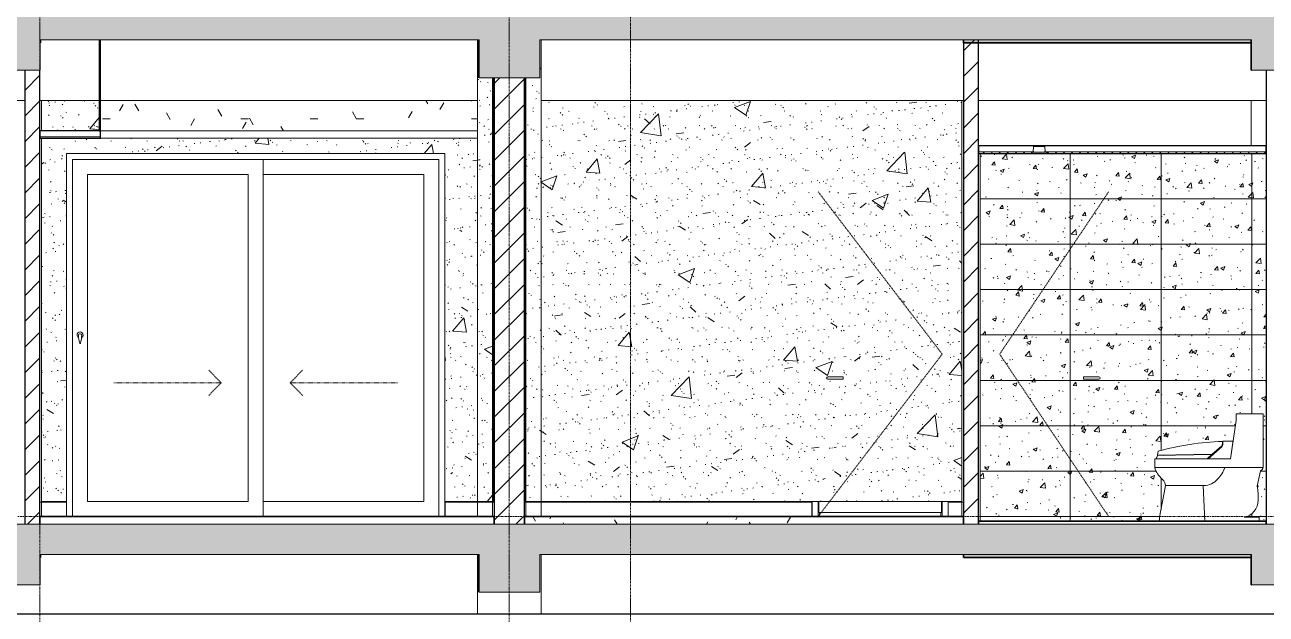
# Model space of a CAD drawing. Header units: millimetres. Extents: x -92143 to -2058, y -8802 to 35300.
# Drawn here: x -48537 to -40337, y 1555 to 5450 of the extents above; entities that cross this region are included whole.
import ezdxf

# ---------------------------------------------------------------- set-up
doc = ezdxf.new("R2010")
doc.units = ezdxf.units.MM
for name, pattern in [('Centre', [31.75, 6.35, -4.7625, 15.875, -4.7625]), ('Dash', [6.35, 3.175, -3.175]), ('Grid Line', [22.225, 12.7, -3.175, 3.175, -3.175])]:
    doc.linetypes.add(name, pattern=pattern)
for name, color, linetype, lineweight in [('0-1', 7, 'Continuous', 5), ('A-CLNG', 13, 'Continuous', 9), ('A-CLNG-1', 250, 'Continuous', 25), ('A-CLNG-2', 7, 'Continuous', 9), ('A-CLNG-3', 13, 'Continuous', 25), ('A-CLNG-PATT-1', 9, 'Continuous', 9), ('A-CLNG-PATT-3', 254, 'Continuous', 18), ('A-DETL-GENF-1', 7, 'Continuous', 9), ('A-DETL-GENF-HDLN-1', 7, 'Dash', 9), ('A-DETL-THIN', 151, 'Continuous', 9), ('A-DOOR', 31, 'Continuous', 9), ('A-DOOR-1', 7, 'Continuous', 9), ('A-DOOR-FRAM', 31, 'Continuous', 9), ('A-DOOR-GLAZ', 31, 'Continuous', 9), ('A-DOOR-HDLN', 31, 'Dash', 18), ('A-FLOR-1', 10, 'Continuous', 35), ('A-FLOR-HRAL', 11, 'Continuous', 9), ('A-FLOR-HRAL-1', 253, 'Continuous', 18), ('A-FLOR-HRAL-2', 9, 'Continuous', 9), ('A-FLOR-LEVL-2', 51, 'Centre', 9), ('A-FLOR-PATT-1', 7, 'Continuous', 9), ('A-FLOR-PATT-2', 67, 'Continuous', 9), ('A-WALL', 113, 'Continuous', 9), ('A-WALL-1', 7, 'Continuous', 9), ('A-WALL-2', 250, 'Continuous', 25), ('A-WALL-3', 113, 'Continuous', 25), ('A-WALL-PATT-1', 7, 'Continuous', 9), ('A-WALL-PATT-2', 9, 'Continuous', 9), ('A-WALL-PATT-4', 111, 'Continuous', 9), ('E-LITE-EQPM', 33, 'Continuous', 9), ('E-LITE-EQPM-1', 7, 'Continuous', 9), ('I-WALL-1', 250, 'Continuous', 25), ('I-WALL-2', 7, 'Continuous', 9), ('P-SANR-FIXT', 6, 'Continuous', 9), ('P-SANR-FIXT-1', 7, 'Continuous', 9), ('S-BEAM-1', 12, 'Continuous', 5), ('S-BEAM-2', 7, 'Continuous', 9), ('S-BEAM-3', 10, 'Continuous', 35), ('S-COLS-1', 7, 'Continuous', 9), ('S-GRID-1', 1, 'Grid Line', 9)]:
    doc.layers.add(name, color=color, linetype=linetype, lineweight=lineweight)
pattern_1 = [(45, (-51987.05, 14125), (-84.8528, 84.8528), [])]
pattern_2 = [(50, (-51987.05, 14125), (1093.104, -95.634), [114.3, -1257.3]), (355, (-51987, 14125), (-211.46, 1146.34), [91.44, -1005.84]), (100.451, (-51896, 14117), (881.656, 1050.7), [97.14, -1068.54]), (46.184, (-51987, 14429.8), (1626.47, -252.26), [171.45, -1885.95]), (96.636, (-51851.5, 14408.8), (1424.42, 1484.57), [145.71, -1602.81]), (351.184, (-51987, 14429.8), (1424.43, 1484.55), [137.16, -1508.76]), (21, (-51834.65, 14353.6), (909.686, -613.59), [114.3, -1257.3]), (326, (-51834.7, 14353.6), (370.81, 1105.13), [91.44, -1005.84]), (71.451, (-51758.8, 14302.5), (1280.5, 491.53), [97.14, -1068.54]), (37.5, (-51987.05, 14125), (18.531, 507.33), [50.292, -943.356, 50.292, -970.788, -1009.65]), (37.5, (-51987.05, 14125), (18.531, 507.33), [-2014.73, 50.29, -959.36]), (7.5, (-51987.05, 14125), (400.918, 601.084), [50.292, -531.876, 50.292, -920.496, -384.81]), (7.5, (-51987.05, 14125), (400.918, 601.084), [-1552.956, 50.29, -334.52]), (327.5, (-52326.9, 14125), (813.545, -34.374), [50.292, -330.708, 50.292, -1138.428, -1577.34]), (327.5, (-52326.9, 14125), (813.545, -34.374), [-1569.72, 50.29, -1527.05]), (317.5, (-52479.3, 14125), (888.775, 152.56), [50.292, -445.008, 50.292, -739.14, -1120.14]), (317.5, (-52479.3, 14125), (888.775, 152.56), [-1284.73, 50.29, -1069.85])]
pattern_3 = [(37.5, (-51987.05, 14125), (-4.7995, 146.8239), [5.029, -110.795, 5.029, -124.511, -123.825]), (37.5, (-51987.05, 14125), (-4.7995, 146.8239), [-245.364, 5.029, -118.796]), (7.5, (-51987.05, 14125), (134.8574, 215.0472), [5.029, -57.455, 5.029, -99.365, -40.005]), (7.5, (-51987.05, 14125), (134.8574, 215.0472), [-166.878, 5.029, -34.976]), (327.5, (-52080.78, 14125), (237.2978, 0.4316), [5.029, -33.071, 5.029, -132.131, -179.07]), (327.5, (-52080.78, 14125), (237.2978, 0.4316), [-175.26, 5.029, -174.041]), (317.5, (-52080.78, 14125), (229.067, 66.8792), [5.029, -14.021, 5.029, -84.887, -102.87]), (317.5, (-52080.78, 14125), (229.067, 66.8792), [-108.966, 5.029, -97.841])]
pattern_4 = [(45, (-51987.05, 14125), (-79.5495, 79.5495), [])]
pattern_5 = [(0, (-51987.05, 14125), (609.6, 152.4), [50.292, -406.908, 50.292, -406.908, -2438.4]), (0, (-51987.05, 14125), (609.6, 152.4), [-914.4, 50.292, -864.108, 50.292, -406.908, -1066.8]), (0, (-51987.05, 14125), (609.6, 152.4), [-2286, 50.292, -254.508, 50.292, -711.708]), (120, (-51758.45, 14201.2), (-436.7823, 451.7291), [50.292, -406.908, 50.292, -2845.308]), (120, (-51758.45, 14201.2), (-436.7823, 451.7291), [-507.492, -406.908, 50.292, -864.108, -1524]), (120, (-51758.45, 14201.2), (-436.7823, 451.7291), [-1828.8, 50.292, -406.908, 50.292, -1016.508]), (120, (-51758.45, 14201.2), (-436.7823, 451.7291), [-2336.292, -254.508, 50.292, -711.708]), (240, (-51682.25, 14506), (-172.8177, -604.1291), [50.292, -406.908, 50.292, -406.908, -2438.4]), (240, (-51682.25, 14506), (-172.8177, -604.1291), [-914.4, 50.292, -864.108, 50.292, -406.908, -1066.8]), (240, (-51682.25, 14506), (-172.8177, -604.1291), [-2286, 50.292, -254.508, 50.292, -711.708])]

# ---------------------------------------------------------------- blocks, each defined once
blk = doc.blocks.new('NCV_TKTC_KET CAU_rvt-1-TKCS_MẶT CẮT E')
at = {"layer": 'A-FLOR-PATT-1'}
h = blk.add_hatch(color=256, dxfattribs=at)
h.paths.add_polyline_path([(-49461.4, 5330), (-48635.6, 5330), (-48635.6, 5350), (-50536.9, 5350), (-50536.9, 5330), (-50078, 5330)])
h.paths.add_polyline_path([(-20336.9, 5330), (-20336.9, 5350), (-22235.3, 5350), (-22235.3, 5330), (-20484.2, 5330)])
h.paths.add_polyline_path([(-73236.9, 5330), (-73236.9, 5350), (-75336.9, 5350), (-75336.9, 5330), (-73506.3, 5330)])
h.paths.add_polyline_path([(-66936.9, 5330), (-65032.3, 5330), (-65032.3, 5350), (-66936.9, 5350)])
h.paths.add_polyline_path([(-48433.3, 5330), (-48433.3, 5350), (-48435.6, 5350), (-48435.6, 5330)])
h.paths.add_polyline_path([(-22435.3, 5330), (-22435.3, 5350), (-22438.4, 5350), (-22438.4, 5330)])
h.paths.add_polyline_path([(-28536.9, 5330), (-28536.9, 5350), (-30435.3, 5350), (-30435.3, 5330), (-29115.7, 5330)])
h.paths.add_polyline_path([(-42336.9, 5330), (-40434.4, 5330), (-40434.4, 5350), (-42336.9, 5350)])
h.paths.add_polyline_path([(-58736.9, 5330), (-56833.3, 5330), (-56833.3, 5350), (-58736.9, 5350)])
h.paths.add_polyline_path([(-30638.4, 5330), (-30635.3, 5330), (-30635.3, 5350), (-30638.4, 5350)])
h = blk.add_hatch(color=256, dxfattribs=at)
h.paths.add_polyline_path([(-48435.6, 1930), (-48433.3, 1930), (-48433.3, 1950), (-48435.6, 1950)])
h.paths.add_polyline_path([(-75336.9, 1930), (-73236.9, 1930), (-73236.9, 1950), (-75336.9, 1950)])
h.paths.add_polyline_path([(-20336.9, 1930), (-20336.9, 1950), (-22235.3, 1950), (-22235.3, 1930), (-20484.2, 1930)])
h.paths.add_polyline_path([(-48635.6, 1930), (-48635.6, 1950), (-50536.9, 1950), (-50536.9, 1930), (-48844.9, 1930)])
h.paths.add_polyline_path([(-22438.4, 1930), (-22435.3, 1930.3), (-22435.3, 1950), (-22438.4, 1949.9), (-22438.4, 1941.8)])
h.paths.add_polyline_path([(-66936.9, 1930), (-65032.3, 1930), (-65032.3, 1950), (-66936.9, 1950)])
h.paths.add_polyline_path([(-28536.9, 1930), (-28536.9, 1950), (-30435.3, 1950), (-30435.3, 1930), (-29115.7, 1930)])
h.paths.add_polyline_path([(-30635.3, 1930), (-30635.3, 1950), (-30638.4, 1950), (-30638.4, 1930)])
h.paths.add_polyline_path([(-42336.9, 1930), (-40434.4, 1930), (-40434.4, 1950), (-42336.9, 1950)])
h.paths.add_polyline_path([(-58736.9, 1930), (-56833.3, 1930), (-56833.3, 1950), (-58736.9, 1950)])
at = {"layer": 'S-BEAM-1'}
for points in [[(-40434.4, 5150), (-40434.4, 5350), (-40436.9, 5350), (-40436.9, 5150)], [(-40436.9, 1750), (-40434.4, 1750), (-40434.4, 1950), (-40436.9, 1949.8), (-40436.9, 1937.3)], [(-45536.9, 1700), (-45535.3, 1700), (-45536.9, 1716.5)]]:
    blk.add_hatch(color=256, dxfattribs=at).paths.add_polyline_path(points)
at = {"layer": 'A-FLOR-1'}
for p, q in [((-48433.3, 5330), (-48433.3, 5350)), ((-42336.9, 5350), (-42336.9, 5330)), ((-48435.6, 5330), (-48433.3, 5330)), ((-42336.9, 5330), (-40434.4, 5330)), ((-48435.6, 1930), (-48433.3, 1930)), ((-48433.3, 1930), (-48433.3, 1950)), ((-42336.9, 1950), (-42336.9, 1930)), ((-42336.9, 1930), (-40434.4, 1930))]:
    blk.add_line(p, q, dxfattribs=at)
at = {"layer": 'S-BEAM-2'}
for p, q in [((-48536.9, 4950), (-50436.9, 4950)), ((-48046.9, 4950), (-48436.9, 4950)), ((-45546.9, 4950), (-48036.9, 4950)), ((-43536.9, 4950), (-45126.9, 4950)), ((-42336.9, 4950), (-43536.9, 4950)), ((-40336.9, 4950), (-42236.9, 4950))]:
    blk.add_line(p, q, dxfattribs=at)
at = {"layer": 'S-BEAM-3'}
for p, q in [((-45536.9, 5350), (-45536.9, 5100)), ((-40436.9, 5350), (-40436.9, 5150)), ((-40436.9, 5150), (-40434.4, 5150)), ((-45536.9, 1950), (-45536.9, 1700)), ((-40436.9, 1950), (-40436.9, 1750)), ((-40436.9, 1750), (-40434.4, 1750))]:
    blk.add_line(p, q, dxfattribs=at)
at = {"layer": 'S-COLS-1'}
for p, q in [((-45536.9, 2295), (-45536.9, 2300)), ((-45136.9, 2295), (-45136.9, 2300))]:
    blk.add_line(p, q, dxfattribs=at)
blk = doc.blocks.new('DOOR_CW_01 CANH MO-PANEL KINH - DIW_01-900x2200-CỬA GỖ VÂN LAMINATE-V7-TKCS_MẶT CẮT E')
at = {"layer": 'A-DETL-GENF-HDLN-1'}
for p, q in [((-42476.9, 3273.5), (-43296.9, 4347)), ((-43296.9, 2200), (-42476.9, 3273.5))]:
    blk.add_line(p, q, dxfattribs=at)
at = {"layer": 'A-DOOR-1'}
for p, q in [((-43156.9, 3124.5), (-43231.9, 3124.5)), ((-43156.9, 3124.5), (-43131.1, 3124.5)), ((-43131.1, 3124.5), (-43131.1, 3107.5)), ((-43156.9, 3107.5), (-43231.9, 3107.5)), ((-43131.1, 3107.5), (-43156.9, 3107.5)), ((-43336.9, 2200), (-43336.9, 2300)), ((-43296.9, 2300), (-43296.9, 2200)), ((-43291.9, 2300), (-43291.9, 2226)), ((-42481.9, 2226), (-42481.9, 2300)), ((-42476.9, 2200), (-42476.9, 2300)), ((-42436.9, 2300), (-42436.9, 2295)), ((-43291.9, 2226), (-42481.9, 2226)), ((-43286.9, 2226), (-43286.9, 2200)), ((-42486.9, 2226), (-42486.9, 2200))]:
    blk.add_line(p, q, dxfattribs=at)
for start, end in [(90, 180), (180, 270)]:
    blk.add_arc((-43231.9, 3116), 8.5, start, end, dxfattribs=at)
blk = doc.blocks.new('DOOR_CW_01 CANH MO-PANEL KINH - DIG_02-800x2200-CỬA NHÔM KÍNH-V8-TKCS_MẶT CẮT E')
at = {"layer": 'A-DETL-GENF-HDLN-1'}
for p, q in [((-42097.3, 3273.5), (-41377.3, 4347)), ((-41377.3, 2200), (-42097.3, 3273.5))]:
    blk.add_line(p, q, dxfattribs=at)
at = {"layer": 'A-DOOR-1'}
for p, q in [((-41543.2, 3124.5), (-41517.3, 3124.5)), ((-41543.2, 3107.5), (-41543.2, 3124.5)), ((-41442.3, 3124.5), (-41517.3, 3124.5)), ((-41517.3, 3107.5), (-41543.2, 3107.5)), ((-41442.3, 3107.5), (-41517.3, 3107.5))]:
    blk.add_line(p, q, dxfattribs=at)
for start, end in [(0, 90), (270, 360)]:
    blk.add_arc((-41442.3, 3116), 8.5, start, end, dxfattribs=at)
blk = doc.blocks.new('TOILET - TOILET-V6-TKCS_MẶT CẮT E')
at = {"layer": 'P-SANR-FIXT-1'}
for p, q in [((-48735.6, 2878.8), (-48735.6, 2836.1)), ((-48556.6, 2878.8), (-48735.6, 2878.8)), ((-48556.6, 2524.5), (-48556.6, 2878.8)), ((-48735.6, 2836.1), (-48772.1, 2582.7)), ((-49251, 2631.3), (-49254.7, 2605.3)), ((-48830.9, 2662.1), (-48920.2, 2582.7)), ((-48892.8, 2611.6), (-48829.5, 2667.8)), ((-48825.8, 2680.7), (-48825.8, 2697.1)), ((-48762.2, 2699.4), (-48823, 2697.8)), ((-48772.1, 2582.7), (-48756.8, 2688.9)), ((-48756.8, 2688.9), (-48760.2, 2698.1)), ((-48772.1, 2582.7), (-49273.5, 2582.7)), ((-49273.5, 2582.7), (-49273.5, 2524.5)), ((-49260.4, 2590.7), (-49260.4, 2582.7)), ((-49260.4, 2582.7), (-48926.9, 2582.7)), ((-49254.7, 2605.3), (-48892.8, 2611.6)), ((-48894.8, 2610), (-49253.9, 2603.7)), ((-48926.9, 2582.7), (-48894.8, 2610)), ((-48920.2, 2582.7), (-48772.1, 2582.7)), ((-49273.5, 2524.5), (-48556.6, 2524.5)), ((-48596, 2400.8), (-48574.2, 2503.3)), ((-48559.8, 2524.5), (-48556.6, 2524.5)), ((-49204, 2391.5), (-49240.6, 2195.4)), ((-48948.9, 2404.9), (-49202.5, 2404.9)), ((-48941.8, 2170), (-48954.1, 2404.9)), ((-49240.6, 2195.4), (-49240.6, 2170)), ((-48582.9, 2195.4), (-48682.9, 2195.4)), ((-48582.9, 2170), (-48582.9, 2195.4))]:
    blk.add_line(p, q, dxfattribs=at)
for centre, radius, start, end in [((-48763.6, 889.5), 1808.7, 91.96954, 105.63378), ((-48847.1, 2679.8), 24, 312.65493, 353.34507), ((-48850.1, 2680.7), 24.3, 328, 0), ((-50067.9, 2708.4), 1244.9, 358.55642, 359.51417), ((-48762.2, 2697.2), 2.2, 24.51614, 91.48386), ((-49228.4, 2583), 32.8, 140.92973, 166.55141), ((-49128.9, 2564.8), 150, 195.58387, 230.94135), ((-49003.8, 2594.4), 206.2, 314.86385, 340.16833), ((-48578.4, 2521.7), 18.9, 283, 8.44138), ((-49259.2, 2404.2), 56.7, 347.05865, 50.94135), ((-48948.9, 2521.3), 116.3, 270, 321.12142), ((-49152.3, 2314.2), 563, 359.42772, 8.84035), ((-48706, 2309.8), 116.7, 281.43342, 359.42772)]:
    blk.add_arc(centre, radius, start, end, dxfattribs=at)
blk = doc.blocks.new('LIC_10-ĐÈN LED DOWNLIGHT ÂM TRẦN_ P_6W_ ÁNH SÁNG 4000K - LIC_10-ĐÈN LED DOWNLIGHT ÂM TRẦN_ P_6W_ ÁNH SÁNG 4000K-V2-TKCS_MẶT CẮT E')
at = {"layer": 'E-LITE-EQPM-1'}
for p, q in [((-41874.5, 8045), (-41877, 8009)), ((-41804.5, 8045), (-41869.4, 8045)), ((-41796.9, 8009), (-41799.4, 8045)), ((-41896.9, 8000), (-41896.9, 7998)), ((-41896.9, 7998), (-41891, 7998)), ((-41776.9, 7998), (-41896.9, 7998)), ((-41895.8, 8000), (-41893.4, 8000)), ((-41893.3, 8000), (-41876.1, 8000)), ((-41782.9, 8000), (-41891, 8000)), ((-41887.9, 8009), (-41887.9, 8000)), ((-41885.5, 8000), (-41882.1, 8000)), ((-41791, 8009), (-41882.9, 8009)), ((-41882, 8002), (-41882, 8000)), ((-41881.1, 8000), (-41878.6, 8000)), ((-41873.6, 8000), (-41800.3, 8000)), ((-41860.6, 8000), (-41853.3, 8000)), ((-41820.5, 8000), (-41813.3, 8000)), ((-41797.7, 8000), (-41780.6, 8000)), ((-41795.3, 8000), (-41792.7, 8000)), ((-41791.9, 8000), (-41791.9, 8002)), ((-41791.8, 8000), (-41788.4, 8000)), ((-41785.9, 8000), (-41785.9, 8009)), ((-41782.9, 7998), (-41776.9, 7998)), ((-41780.5, 8000), (-41778.1, 8000)), ((-41776.9, 7998), (-41776.9, 8000))]:
    blk.add_line(p, q, dxfattribs=at)
blk = doc.blocks.new('Railing - Railing-973535-TKCS_MẶT CẮT E')
at = {"layer": 'A-FLOR-HRAL-1'}
for p, q in [((-45436.9, 2295), (-45446.9, 2295)), ((-45446.9, 2295), (-45446.9, 2200)), ((-45436.9, 2200), (-45436.9, 2295)), ((-45446.9, 2200), (-45436.9, 2200))]:
    blk.add_line(p, q, dxfattribs=at)
at = {"layer": 'A-FLOR-HRAL-2'}
for p, q in [((-45760.3, 2200), (-45760.3, 2295)), ((-45760.3, 2295), (-45546.9, 2295)), ((-45546.9, 2200), (-45546.9, 2295)), ((-45546.9, 2295), (-45446.9, 2295))]:
    blk.add_line(p, q, dxfattribs=at)
blk = doc.blocks.new('Railing - Railing-962879-TKCS_MẶT CẮT E')
at = {"layer": 'A-FLOR-HRAL-2'}
for p, q in [((-48436.9, 2295), (-48426.9, 2295)), ((-48426.9, 2200), (-48426.9, 2295)), ((-48426.9, 2295), (-48262.4, 2295)), ((-48262.4, 2295), (-48262.4, 2200))]:
    blk.add_line(p, q, dxfattribs=at)
blk = doc.blocks.new('CL_01-VÁCH DỰNG THẠCH CAO CĂN HỘ LOẠI 1-5D6 - CL_01-VÁCH DỰNG THẠCH CAO CĂN HỘ LOẠI 1A-5-954134-TKCS_MẶT CẮT E')
at = {"layer": 'A-CLNG-PATT-3'}
h = blk.add_hatch(dxfattribs=at)
h.set_pattern_fill('FP_2', color=256, style=0, pattern_type=2)
h.set_pattern_definition(pattern_5)
h.paths.add_polyline_path([(-47611.8, 4750), (-45546.9, 4750), (-45546.9, 4950), (-48036.9, 4950), (-48036.9, 4750)])
at = {"layer": 'A-CLNG-1'}
for p, q in [((-48046.9, 5350), (-48046.9, 4750)), ((-48036.9, 4750), (-48036.9, 5350)), ((-48046.9, 4750), (-48036.9, 4750))]:
    blk.add_line(p, q, dxfattribs=at)
blk = doc.blocks.new('Railing - Railing-986142-TKCS_MẶT CẮT E')
at = {"layer": 'A-FLOR-HRAL-1'}
for p, q in [((-42336.9, 2295), (-42346.9, 2295)), ((-42346.9, 2295), (-42346.9, 2200)), ((-42336.9, 2200), (-42336.9, 2295)), ((-42346.9, 2200), (-42336.9, 2200))]:
    blk.add_line(p, q, dxfattribs=at)
at = {"layer": 'A-FLOR-HRAL-2'}
for p, q in [((-42437.4, 2200), (-42437.4, 2295)), ((-42437.4, 2295), (-42346.9, 2295))]:
    blk.add_line(p, q, dxfattribs=at)
blk = doc.blocks.new('Railing - Railing-986147-TKCS_MẶT CẮT E')
at = {"layer": 'A-FLOR-HRAL-1'}
for p, q in [((-45226.9, 2295), (-45236.9, 2295)), ((-45236.9, 2295), (-45236.9, 2200)), ((-45226.9, 2200), (-45226.9, 2295)), ((-45236.9, 2200), (-45226.9, 2200))]:
    blk.add_line(p, q, dxfattribs=at)
at = {"layer": 'A-FLOR-HRAL-2'}
for p, q in [((-45226.9, 2295), (-45126.9, 2295)), ((-45126.9, 2200), (-45126.9, 2295)), ((-45126.9, 2295), (-43337.4, 2295)), ((-43337.4, 2295), (-43337.4, 2200))]:
    blk.add_line(p, q, dxfattribs=at)
blk = doc.blocks.new('NCV_TKTC_TANG 1_rvt-1-TKCS_MẶT CẮT E')
at = {"layer": 'A-CLNG-PATT-1'}
h = blk.add_hatch(dxfattribs=at)
h.set_pattern_fill('FP_4', color=256, style=0, pattern_type=2)
h.set_pattern_definition([(45, (-51987.05, 14125), (-53.033, 53.033), []), (135, (-51987.05, 14125), (-53.033, -53.033), [])])
h.paths.add_polyline_path([(-41446.5, 4600), (-40336.9, 4600), (-40336.9, 4610), (-41790.5, 4609), (-41790.5, 4600), (-41754.7, 4600)])
h.paths.add_polyline_path([(-42063, 4600), (-41883.4, 4600), (-41882.9, 4609), (-42236.9, 4610), (-42236.9, 4600)])
at = {"layer": 'A-FLOR-PATT-2'}
h = blk.add_hatch(dxfattribs=at)
h.set_pattern_fill('FP_2', color=256, style=0, pattern_type=2)
h.set_pattern_definition(pattern_5)
h.paths.add_polyline_path([(-42371.3, 2150), (-42336.9, 2150), (-42336.9, 2200), (-45236.9, 2200), (-45236.9, 2150), (-42679.5, 2150)])
at = {"layer": 'A-WALL-PATT-1'}
h = blk.add_hatch(dxfattribs=at)
h.set_pattern_fill('FP_5', color=256, style=0, pattern_type=2)
h.set_pattern_definition(pattern_4)
h.paths.add_polyline_path([(-45436.9, 2300), (-45436.9, 5100), (-45446.9, 5100), (-45446.9, 2300)])
h = blk.add_hatch(dxfattribs=at)
h.set_pattern_fill('FP_5', color=256, style=0, pattern_type=2)
h.set_pattern_definition(pattern_4)
h.paths.add_polyline_path([(-45226.9, 2300), (-45226.9, 5100), (-45236.9, 5100), (-45236.9, 2300)])
at = {"layer": 'A-WALL-PATT-2'}
h = blk.add_hatch(dxfattribs=at)
h.set_pattern_fill('FP_7', color=256, style=0, pattern_type=2)
h.set_pattern_definition(pattern_2)
h.paths.add_polyline_path([(-45546.9, 2300), (-45536.9, 2300), (-45536.9, 5350), (-45546.9, 5350), (-45546.9, 2325.3)])
h = blk.add_hatch(dxfattribs=at)
h.set_pattern_fill('FP_6', color=256, style=0, pattern_type=2)
h.set_pattern_definition(pattern_3)
h.paths.add_polyline_path([(-45546.9, 2300), (-45536.9, 2300), (-45536.9, 5350), (-45546.9, 5350), (-45546.9, 2325.3)])
h = blk.add_hatch(dxfattribs=at)
h.set_pattern_fill('FP_7', color=256, style=0, pattern_type=2)
h.set_pattern_definition(pattern_2)
h.paths.add_polyline_path([(-45126.9, 2300), (-45126.9, 5350), (-45134.4, 5350), (-45134.4, 5100), (-45226.9, 5100), (-45226.9, 2300), (-45145.7, 2300)])
h = blk.add_hatch(dxfattribs=at)
h.set_pattern_fill('FP_6', color=256, style=0, pattern_type=2)
h.set_pattern_definition(pattern_3)
h.paths.add_polyline_path([(-45126.9, 2300), (-45126.9, 5350), (-45134.4, 5350), (-45134.4, 5100), (-45226.9, 5100), (-45226.9, 2300), (-45145.7, 2300)])
h = blk.add_hatch(dxfattribs=at)
h.set_pattern_fill('FP_1', color=256, style=0, pattern_type=2)
h.set_pattern_definition(pattern_1)
h.paths.add_polyline_path([(-42336.9, 2150), (-42236.9, 2150), (-42236.9, 5350), (-42336.9, 5350), (-42336.9, 2325.3)])
h = blk.add_hatch(dxfattribs=at)
h.set_pattern_fill('FP_1', color=256, style=0, pattern_type=2)
h.set_pattern_definition(pattern_1)
h.paths.add_polyline_path([(-48436.9, 2150), (-48436.9, 5150), (-48536.9, 5150), (-48536.6, 2150)])
h = blk.add_hatch(dxfattribs=at)
h.set_pattern_fill('FP_7', color=256, style=0, pattern_type=2)
h.set_pattern_definition(pattern_2)
h.paths.add_polyline_path([(-45454, 2300), (-45446.9, 2300), (-45446.9, 5100), (-45536.9, 5099), (-45536.9, 2300)])
h = blk.add_hatch(dxfattribs=at)
h.set_pattern_fill('FP_6', color=256, style=0, pattern_type=2)
h.set_pattern_definition(pattern_3)
h.paths.add_polyline_path([(-45454, 2300), (-45446.9, 2300), (-45446.9, 5100), (-45536.9, 5099), (-45536.9, 2300)])
h = blk.add_hatch(dxfattribs=at)
h.set_pattern_fill('FP_7', color=256, style=0, pattern_type=2)
h.set_pattern_definition(pattern_2)
h.paths.add_polyline_path([(-45762.2, 2300), (-45546.9, 2300), (-45546.9, 4700), (-48426.9, 4700), (-48426.9, 2300), (-48262.4, 2300), (-48262.4, 4600), (-45762.4, 4600), (-45762.4, 2300)])
h.paths.add_polyline_path([(-48426.9, 4750), (-48046.9, 4750), (-48046.9, 4950), (-48426.9, 4950), (-48426.9, 4760.2)])
h = blk.add_hatch(dxfattribs=at)
h.set_pattern_fill('FP_6', color=256, style=0, pattern_type=2)
h.set_pattern_definition(pattern_3)
h.paths.add_polyline_path([(-45762.2, 2300), (-45546.9, 2300), (-45546.9, 4700), (-48426.9, 4700), (-48426.9, 2300), (-48262.4, 2300), (-48262.4, 4600), (-45762.4, 4600), (-45762.4, 2300)])
h.paths.add_polyline_path([(-48426.9, 4750), (-48046.9, 4750), (-48046.9, 4950), (-48426.9, 4950), (-48426.9, 4760.2)])
h = blk.add_hatch(dxfattribs=at)
h.set_pattern_fill('FP_7', color=256, style=0, pattern_type=2)
h.set_pattern_definition(pattern_2)
h.paths.add_polyline_path([(-45126.9, 2300), (-42346.9, 2300), (-42346.9, 4950), (-45126.9, 4950), (-45126.9, 2325.3)])
h.paths.add_polyline_path([(-43143.4, 3107.5), (-43234.1, 3108.8), (-43239.3, 3111.7), (-43240.2, 3118.2), (-43234.1, 3124.2), (-43231.9, 3124.5), (-43131.1, 3124.5), (-43131.1, 3107.5)])
h = blk.add_hatch(dxfattribs=at)
h.set_pattern_fill('FP_6', color=256, style=0, pattern_type=2)
h.set_pattern_definition(pattern_3)
h.paths.add_polyline_path([(-45126.9, 2300), (-42346.9, 2300), (-42346.9, 4950), (-45126.9, 4950), (-45126.9, 2325.3)])
h.paths.add_polyline_path([(-43143.4, 3107.5), (-43234.1, 3108.8), (-43239.3, 3111.7), (-43240.2, 3118.2), (-43234.1, 3124.2), (-43231.9, 3124.5), (-43131.1, 3124.5), (-43131.1, 3107.5)])
h = blk.add_hatch(dxfattribs=at)
h.set_pattern_fill('FP_18', color=256, style=0, pattern_type=2)
h.set_pattern_definition([(50, (-51987.05, 14125), (273.276, -23.909), [28.575, -314.325]), (355, (-51987.05, 14125), (-52.8646, 286.585), [22.86, -251.46]), (100.451, (-51964.28, 14123), (220.414, 262.6745), [24.285, -267.135]), (46.184, (-51987.05, 14201.2), (406.619, -63.0646), [42.862, -471.487]), (96.636, (-51953.17, 14195.94), (356.104, 371.141), [36.428, -400.703]), (351.184, (-51987.05, 14201.2), (356.107, 371.138), [34.29, -377.19]), (21, (-51948.95, 14182.15), (227.4212, -153.3982), [28.575, -314.325]), (326, (-51948.95, 14182.15), (92.7027, 276.282), [22.86, -251.46]), (71.451, (-51930, 14169.37), (320.1254, 122.8816), [24.285, -267.135]), (37.5, (-51987.05, 14125), (4.6325, 126.8326), [5.029, -243.383, 5.029, -250.241, -252.413]), (37.5, (-51987.05, 14125), (4.6325, 126.8326), [-503.682, 5.029, -247.383]), (7.5, (-51987.05, 14125), (100.2292, 150.2711), [5.029, -140.513, 5.029, -237.668, -96.203]), (7.5, (-51987.05, 14125), (100.2292, 150.2711), [-388.239, 5.029, -91.173]), (327.5, (-52072.01, 14125), (203.38684, -8.5935), [5.029, -90.221, 5.029, -292.151, -394.335]), (327.5, (-52072.01, 14125), (203.38684, -8.5935), [-392.43, 5.029, -389.306]), (317.5, (-52110.11, 14125), (222.1944, 38.1398), [5.029, -118.796, 5.029, -192.329, -280.035]), (317.5, (-52110.11, 14125), (222.1944, 38.1398), [-321.183, 5.029, -275.006])])
h.paths.add_polyline_path([(-42226.9, 2170), (-41040.6, 2170), (-41040.6, 2195.4), (-41002.5, 2404.1), (-41004, 2416.8), (-41008, 2428.5), (-41014.6, 2439.3), (-41046, 2471.2), (-41062.2, 2495.8), (-41073.5, 2524.5), (-41073.5, 2582.7), (-41060.4, 2582.7), (-41060.4, 2590.7), (-41053.9, 2603.7), (-40694.8, 2610), (-40726.9, 2582.7), (-40720.2, 2582.7), (-40626.5, 2667.8), (-40623.3, 2677), (-40623, 2697.8), (-40560.2, 2698.1), (-40556.8, 2688.9), (-40535.6, 2836.1), (-40535.6, 2878.8), (-40356.6, 2878.8), (-40356.6, 2524.5), (-40359.8, 2524.5), (-40362.9, 2511.1), (-40369.8, 2504.9), (-40374.2, 2503.3), (-40396, 2400.8), (-40390.8, 2354.8), (-40389.3, 2308.6), (-40392.6, 2282.4), (-40401.6, 2257.6), (-40416.1, 2235.4), (-40435.1, 2217.1), (-40457.7, 2203.5), (-40482.9, 2195.4), (-40382.9, 2195.4), (-40382.9, 2170), (-40336.9, 2170), (-40336.9, 4600), (-41782.9, 4600), (-41782.9, 4598), (-41891, 4598), (-41891, 4600), (-42226.9, 4600), (-42226.9, 2325.3)])
h.paths.add_polyline_path([(-41054.7, 2605.3), (-41051, 2631.3), (-40911.2, 2664.5), (-40759.2, 2687.2), (-40625.8, 2697.1), (-40627.2, 2675.7), (-40630.9, 2666.5), (-40694.8, 2611.6), (-41053.9, 2605.3)])
h.paths.add_polyline_path([(-41442.3, 3107.5), (-41543.2, 3107.5), (-41543.2, 3124.5), (-41438.1, 3123.4), (-41434.1, 3118.2), (-41435, 3111.7), (-41440.1, 3108.8)])
h = blk.add_hatch(dxfattribs=at)
h.set_pattern_fill('FP_26', color=256, style=0, pattern_type=2)
h.set_pattern_definition([(0, (-42231.94, 2200), (0, 300), []), (90, (-42231.94, 2200), (-600, 4e-14), [])])
h.paths.add_polyline_path([(-42226.9, 2170), (-41040.6, 2170), (-41040.6, 2195.4), (-41002.5, 2404.1), (-41004, 2416.8), (-41008, 2428.5), (-41014.6, 2439.3), (-41046, 2471.2), (-41062.2, 2495.8), (-41073.5, 2524.5), (-41073.5, 2582.7), (-41060.4, 2582.7), (-41060.4, 2590.7), (-41053.9, 2603.7), (-40694.8, 2610), (-40726.9, 2582.7), (-40720.2, 2582.7), (-40626.5, 2667.8), (-40623.3, 2677), (-40623, 2697.8), (-40560.2, 2698.1), (-40556.8, 2688.9), (-40535.6, 2836.1), (-40535.6, 2878.8), (-40356.6, 2878.8), (-40356.6, 2524.5), (-40359.8, 2524.5), (-40362.9, 2511.1), (-40369.8, 2504.9), (-40374.2, 2503.3), (-40396, 2400.8), (-40390.8, 2354.8), (-40389.3, 2308.6), (-40392.6, 2282.4), (-40401.6, 2257.6), (-40416.1, 2235.4), (-40435.1, 2217.1), (-40457.7, 2203.5), (-40482.9, 2195.4), (-40382.9, 2195.4), (-40382.9, 2170), (-40336.9, 2170), (-40336.9, 4600), (-41782.9, 4600), (-41782.9, 4598), (-41891, 4598), (-41891, 4600), (-42226.9, 4600), (-42226.9, 2325.3)])
h.paths.add_polyline_path([(-41054.7, 2605.3), (-41051, 2631.3), (-40911.2, 2664.5), (-40759.2, 2687.2), (-40625.8, 2697.1), (-40627.2, 2675.7), (-40630.9, 2666.5), (-40694.8, 2611.6), (-41053.9, 2605.3)])
h.paths.add_polyline_path([(-41442.3, 3107.5), (-41543.2, 3107.5), (-41543.2, 3124.5), (-41438.1, 3123.4), (-41434.1, 3118.2), (-41435, 3111.7), (-41440.1, 3108.8)])
at = {"layer": 'A-CLNG-1'}
for p, q in [((-48036.9, 4750), (-48436.9, 4750)), ((-48436.9, 4750), (-48436.9, 4700)), ((-48436.9, 4700), (-48036.9, 4700)), ((-48036.9, 4700), (-48036.9, 4750)), ((-40336.9, 4650), (-42236.9, 4650)), ((-42236.9, 4650), (-42236.9, 4600)), ((-42236.9, 4600), (-41891, 4600)), ((-41782.9, 4600), (-40336.9, 4600)), ((-40336.9, 4600), (-40336.9, 4650))]:
    blk.add_line(p, q, dxfattribs=at)
at = {"layer": 'A-CLNG-2'}
for p, q in [((-48036.9, 4710), (-48436.9, 4710)), ((-48036.9, 4750), (-45546.9, 4750)), ((-45546.9, 4700), (-48036.9, 4700)), ((-41871.5, 4610), (-42236.9, 4610)), ((-40336.9, 4610), (-41802.4, 4610))]:
    blk.add_line(p, q, dxfattribs=at)
at = {"layer": 'A-FLOR-1'}
for p, q in [((-45436.9, 2200), (-48436.9, 2200)), ((-48436.9, 2200), (-48436.9, 2150)), ((-45436.9, 2150), (-45436.9, 2200)), ((-42336.9, 2200), (-45236.9, 2200)), ((-45236.9, 2200), (-45236.9, 2150)), ((-42336.9, 2150), (-42336.9, 2200)), ((-40336.9, 2170), (-42236.9, 2170)), ((-42236.9, 2170), (-42236.9, 2150)), ((-40336.9, 2150), (-40336.9, 2170))]:
    blk.add_line(p, q, dxfattribs=at)
at = {"layer": 'A-WALL-1'}
for p, q in [((-43336.9, 2200), (-43336.9, 2300)), ((-42436.9, 2300), (-42436.9, 2295))]:
    blk.add_line(p, q, dxfattribs=at)
at = {"layer": 'A-WALL-2'}
for p, q in [((-42336.9, 5350), (-42336.9, 2150)), ((-42236.9, 2150), (-42236.9, 5350)), ((-48536.9, 5150), (-48536.9, 2150)), ((-48436.9, 2150), (-48436.9, 5150)), ((-40336.9, 5150), (-40336.9, 2150))]:
    blk.add_line(p, q, dxfattribs=at)
at = {"layer": 'I-WALL-1'}
for p, q in [((-45446.9, 5100), (-45446.9, 2300)), ((-45436.9, 2300), (-45436.9, 5100)), ((-45236.9, 5100), (-45236.9, 2300)), ((-45226.9, 2300), (-45226.9, 5100)), ((-45446.9, 2300), (-45436.9, 2300)), ((-45236.9, 2300), (-45226.9, 2300))]:
    blk.add_line(p, q, dxfattribs=at)
at = {"layer": 'I-WALL-2'}
for p, q in [((-45546.9, 2300), (-45546.9, 5350)), ((-45126.9, 2300), (-45126.9, 5350.2)), ((-48426.9, 4950), (-48426.9, 4750)), ((-42346.9, 2300), (-42346.9, 4950)), ((-48426.9, 4700), (-48426.9, 2300)), ((-48262.4, 2300), (-48262.4, 4600)), ((-48262.4, 4600), (-45762.4, 4600)), ((-45762.4, 4600), (-45762.4, 2300)), ((-42226.9, 4600), (-42226.9, 2170)), ((-48426.9, 2300), (-48262.4, 2300)), ((-45762.4, 2300), (-45546.9, 2300)), ((-45536.9, 2300), (-45546.9, 2300)), ((-45536.9, 2300), (-45446.9, 2300)), ((-45226.9, 2300), (-45126.9, 2300)), ((-45126.9, 2300), (-42346.9, 2300))]:
    blk.add_line(p, q, dxfattribs=at)
at = {"layer": 'S-COLS-1'}
blk.add_line((-40436.9, 4650), (-40436.9, 4950), dxfattribs=at)
at = {"layer": 'A-CLNG'}
blk.add_blockref('CL_01-VÁCH DỰNG THẠCH CAO CĂN HỘ LOẠI 1-5D6 - CL_01-VÁCH DỰNG THẠCH CAO CĂN HỘ LOẠI 1A-5-954134-TKCS_MẶT CẮT E', (0, 0), dxfattribs=at)
at = {"layer": 'A-DOOR'}
for name in ['DOOR_CW_01 CANH MO-PANEL KINH - DIW_01-900x2200-CỬA GỖ VÂN LAMINATE-V7-TKCS_MẶT CẮT E', 'DOOR_CW_01 CANH MO-PANEL KINH - DIG_02-800x2200-CỬA NHÔM KÍNH-V8-TKCS_MẶT CẮT E']:
    blk.add_blockref(name, (0, 0), dxfattribs=at)
at = {"layer": 'A-FLOR-HRAL'}
for name in ['Railing - Railing-962879-TKCS_MẶT CẮT E', 'Railing - Railing-973535-TKCS_MẶT CẮT E', 'Railing - Railing-986147-TKCS_MẶT CẮT E', 'Railing - Railing-986142-TKCS_MẶT CẮT E']:
    blk.add_blockref(name, (0, 0), dxfattribs=at)
at = {"layer": 'E-LITE-EQPM'}
blk.add_blockref('LIC_10-ĐÈN LED DOWNLIGHT ÂM TRẦN_ P_6W_ ÁNH SÁNG 4000K - LIC_10-ĐÈN LED DOWNLIGHT ÂM TRẦN_ P_6W_ ÁNH SÁNG 4000K-V2-TKCS_MẶT CẮT E', (0, -3400), dxfattribs=at)
at = {"layer": 'P-SANR-FIXT'}
blk.add_blockref('TOILET - TOILET-V6-TKCS_MẶT CẮT E', (8200, 0), dxfattribs=at)
blk = doc.blocks.new('DEG_02-DEG_03 - DEG_02-2500x2400mm-CỬA ĐI 02 CÁNH TRƯỢT-841416-TKCS_MẶT CẮT E')
at = {"layer": 'A-DOOR'}
for p, q in [((-46961.9, 2200), (-46961.9, 4560)), ((-48121.9, 2300), (-48121.9, 4460)), ((-48121.9, 4460), (-47061.9, 4460)), ((-47061.9, 4460), (-47061.9, 2300)), ((-47061.9, 2300), (-48121.9, 2300))]:
    blk.add_line(p, q, dxfattribs=at)
at = {"layer": 'A-DOOR', "flags": 128}
blk.add_lwpolyline([(-48170.4, 3408.7), (-48170.4, 3408.7), (-48170.4, 3408.7), (-48170.5, 3408.7), (-48170.5, 3408.7), (-48170.5, 3408.7), (-48170.5, 3408.7), (-48170.5, 3408.7), (-48170.5, 3408.7), (-48170.6, 3408.7), (-48170.6, 3408.7), (-48170.6, 3408.7), (-48170.6, 3408.7), (-48170.7, 3408.7), (-48170.7, 3408.7), (-48170.7, 3408.7), (-48170.8, 3408.7), (-48170.8, 3408.7), (-48170.8, 3408.7), (-48170.9, 3408.7), (-48170.9, 3408.7), (-48171, 3408.7), (-48171, 3408.7), (-48171.1, 3408.7), (-48171.1, 3408.7), (-48171.2, 3408.7), (-48171.2, 3408.7), (-48171.3, 3408.7), (-48171.3, 3408.7), (-48171.4, 3408.7), (-48171.4, 3408.7), (-48171.5, 3408.7), (-48171.6, 3408.7), (-48171.6, 3408.7), (-48171.7, 3408.7), (-48171.7, 3408.7), (-48171.8, 3408.7), (-48171.9, 3408.7), (-48171.9, 3408.7), (-48172, 3408.7), (-48172, 3408.7), (-48172.1, 3408.7), (-48172.2, 3408.7), (-48172.2, 3408.7), (-48172.3, 3408.7), (-48172.3, 3408.7), (-48172.4, 3408.7), (-48172.4, 3408.7), (-48172.5, 3408.7), (-48172.6, 3408.7), (-48172.6, 3408.7), (-48172.7, 3408.7), (-48172.7, 3408.7), (-48172.8, 3408.7), (-48172.8, 3408.7), (-48172.9, 3408.7), (-48172.9, 3408.7), (-48173, 3408.7), (-48173, 3408.7), (-48173, 3408.7), (-48173.1, 3408.7), (-48173.1, 3408.7), (-48173.2, 3408.7), (-48173.2, 3408.7), (-48173.2, 3408.7), (-48173.3, 3408.7), (-48173.3, 3408.7), (-48173.3, 3408.7), (-48173.3, 3408.7), (-48173.3, 3408.7), (-48173.4, 3408.7), (-48173.4, 3408.7), (-48173.4, 3408.7), (-48173.4, 3408.7), (-48173.4, 3408.7), (-48173.4, 3408.7), (-48173.4, 3408.7)], dxfattribs=at)
at = {"layer": 'A-DOOR'}
for centre, radius, start, end in [((-48171.9, 3400), 20, 0, 180), ((-48171.9, 3400), 20, 180, 240), ((-48173.4, 3399.2), 9.45, 90, 180), ((-48018.1, 3399.2), 164.8, 180, 199.13397), ((-48170.4, 3399.2), 9.45, 0, 90), ((-48325.7, 3399.2), 164.8, 340.86603, 0), ((-48171.9, 3400), 20, 300, 360), ((-48171.6, 3346), 2.34, 199.13397, 261.03098), ((-48172.3, 3346), 2.34, 278.96902, 340.86603)]:
    blk.add_arc(centre, radius, start, end, dxfattribs=at)
at = {"layer": 'A-DOOR-FRAM'}
for p, q in [((-48261.9, 4600), (-48261.9, 2200)), ((-48221.9, 2200), (-48221.9, 4560)), ((-48221.9, 4560), (-45801.9, 4560)), ((-45801.9, 2200), (-45801.9, 4560)), ((-45761.9, 2200), (-45761.9, 2300))]:
    blk.add_line(p, q, dxfattribs=at)
at = {"layer": 'A-DOOR-GLAZ'}
for p, q in [((-45901.9, 4460), (-46961.9, 4460)), ((-45901.9, 2300), (-45901.9, 4460)), ((-46961.9, 2300), (-45901.9, 2300))]:
    blk.add_line(p, q, dxfattribs=at)
at = {"layer": 'A-DOOR-HDLN'}
for p, q in [((-47239.2, 3084.2), (-47324, 3169.1)), ((-46784.7, 3084.2), (-46699.8, 3169.1)), ((-47949.2, 3084.2), (-47239.2, 3084.2)), ((-47239.2, 3084.2), (-47324, 2999.4)), ((-46784.7, 3084.2), (-46699.8, 2999.4)), ((-46074.7, 3084.2), (-46784.7, 3084.2))]:
    blk.add_line(p, q, dxfattribs=at)

msp = doc.modelspace()

# ---------------------------------------------------------------- hatches: boundary and pattern name
at = {"layer": 'A-DETL-GENF-1'}
msp.add_hatch(color=256, dxfattribs=at).paths.add_polyline_path([(-17236.9, 4950), (-17236.9, 5550), (-78233.3, 5550), (-78233.3, 4950), (-77935.7, 4950), (-77935.7, 5350), (-73233.6, 5350), (-73233.6, 5150), (-73033.3, 5150), (-73033.3, 5350), (-70108.5, 5350), (-70108.5, 5100), (-69708.5, 5100), (-69708.5, 5350), (-65032.3, 5350), (-65032.3, 5150), (-64832.3, 5150), (-64832.3, 5350), (-61933.6, 5350), (-61933.6, 5100), (-61533.6, 5100), (-61533.6, 5350), (-56833.3, 5350), (-56833.3, 5150), (-56633.3, 5150), (-56633.3, 5350), (-53733.2, 5350), (-53733.2, 5100), (-53333.2, 5100), (-53333.2, 5350), (-48635.6, 5350), (-48635.6, 5150), (-48435.6, 5150), (-48435.6, 5350), (-45535.3, 5350), (-45535.3, 5100), (-45134.4, 5100), (-45134.4, 5350), (-40434.4, 5350), (-40434.4, 5150), (-40234.4, 5150), (-40234.4, 5350), (-37436.9, 5350), (-37436.9, 5100), (-37037.4, 5100), (-37037.4, 5350), (-33860.3, 5350), (-33860.3, 5100), (-33436.9, 5100), (-33436.9, 5350), (-30635.3, 5350), (-30635.3, 5150), (-30435.3, 5150), (-30435.3, 5350), (-25735.7, 5350), (-25735.7, 5100), (-25335.7, 5100), (-25335.7, 5350), (-22435.3, 5350), (-22435.3, 5150), (-22235.3, 5150), (-22235.3, 5350), (-17535.3, 5350), (-17535.3, 4950)])
h = msp.add_hatch(color=256, dxfattribs=at)
h.paths.add_polyline_path([(-78233.3, 1550), (-77935.7, 1550), (-77935.7, 1950), (-73233.6, 1950), (-73233.6, 1750), (-73033.3, 1750), (-73033.3, 1950), (-70108.5, 1950), (-70108.5, 1700), (-69708.5, 1700), (-69708.5, 1950), (-65032.3, 1950), (-65032.3, 1750), (-64832.3, 1750), (-64832.3, 1950), (-61933.6, 1950), (-61933.6, 1700), (-61533.6, 1700), (-61533.6, 1950), (-56833.3, 1950), (-56833.3, 1750), (-56633.3, 1750), (-56633.3, 1950), (-53733.2, 1950), (-53733.2, 1700), (-53333.2, 1700), (-53333.2, 1950), (-48635.6, 1950), (-48635.6, 1750), (-48435.6, 1750), (-48435.6, 1950), (-45535.3, 1950), (-45535.3, 1700), (-45134.4, 1700), (-45134.4, 1950), (-40434.4, 1950), (-40434.4, 1750), (-40234.4, 1750), (-40234.4, 1950), (-37436.9, 1950), (-37436.9, 1700), (-37037.4, 1700), (-37037.4, 2150), (-78233.3, 2150), (-78233.3, 1716.5)])
h.paths.add_polyline_path([(-17236.9, 1550), (-17236.9, 2151.9), (-33836.9, 2151.9), (-33836.9, 1700), (-33436.9, 1700), (-33436.9, 1950), (-30635.3, 1950), (-30635.3, 1750), (-30435.3, 1750), (-30435.3, 1950), (-25735.7, 1950), (-25735.7, 1700), (-25335.7, 1700), (-25335.7, 1950), (-22435.3, 1950), (-22435.3, 1750), (-22235.3, 1750), (-22235.3, 1950), (-17535.3, 1950), (-17535.3, 1550), (-17401.6, 1550)])
at = {"layer": 'A-WALL-PATT-4'}
h = msp.add_hatch(dxfattribs=at)
h.set_pattern_fill('FP_1', color=256, style=0, pattern_type=2)
h.set_pattern_definition(pattern_1)
h.paths.add_polyline_path([(-45236.9, 2150), (-45236.9, 5100), (-45436.9, 5100), (-45436.9, 2150)])

# ---------------------------------------------------------------- linework, layer by layer
at = {"layer": 'A-CLNG-3'}
msp.add_line((-17536.9, 1555), (-77935.7, 1555), dxfattribs=at)
at = {"layer": 'A-DETL-THIN'}
for p, q in [((-48435.6, 5150), (-48435.6, 5350)), ((-48435.6, 5350), (-45535.3, 5350)), ((-45535.3, 5350), (-45535.3, 5100)), ((-45134.4, 5100), (-45134.4, 5350)), ((-45134.4, 5350), (-40434.4, 5350)), ((-40434.4, 5350), (-40434.4, 5150)), ((-48635.6, 5150), (-48435.6, 5150)), ((-45535.3, 5100), (-45134.4, 5100)), ((-40434.4, 5150), (-40234.4, 5150)), ((-37037.4, 2150), (-78233.3, 2150)), ((-48435.6, 1750), (-48435.6, 1950)), ((-48435.6, 1950), (-45535.3, 1950)), ((-45535.3, 1950), (-45535.3, 1700)), ((-45134.4, 1700), (-45134.4, 1950)), ((-45134.4, 1950), (-40434.4, 1950)), ((-40434.4, 1950), (-40434.4, 1750)), ((-48635.6, 1750), (-48435.6, 1750)), ((-40434.4, 1750), (-40234.4, 1750)), ((-45535.3, 1700), (-45134.4, 1700))]:
    msp.add_line(p, q, dxfattribs=at)
at = {"layer": 'A-FLOR-LEVL-2'}
msp.add_line((-92142.8, 2200), (-5549.7, 2200), dxfattribs=at)
at = {"layer": 'A-WALL'}
for p, q in [((-45546.9, 1950), (-45546.9, 1555)), ((-45126.9, 1950.2), (-45126.9, 1555))]:
    msp.add_line(p, q, dxfattribs=at)
at = {"layer": 'A-WALL-3'}
for p, q in [((-45436.9, 5100), (-45436.9, 2150)), ((-45236.9, 2150), (-45236.9, 5100))]:
    msp.add_line(p, q, dxfattribs=at)
at = {"layer": 'S-GRID-1'}
for p, q in [((-48436.9, -3701.5), (-48436.9, 30542.5)), ((-45336.9, -3701.5), (-45336.9, 30542.5)), ((-44536.9, -1796.5), (-44536.9, 30542.5))]:
    msp.add_line(p, q, dxfattribs=at)

# ---------------------------------------------------------------- block references
at = {"layer": '0-1'}
for name in ['NCV_TKTC_KET CAU_rvt-1-TKCS_MẶT CẮT E', 'NCV_TKTC_TANG 1_rvt-1-TKCS_MẶT CẮT E']:
    msp.add_blockref(name, (0, 0), dxfattribs=at)
at = {"layer": 'A-DOOR'}
msp.add_blockref('DEG_02-DEG_03 - DEG_02-2500x2400mm-CỬA ĐI 02 CÁNH TRƯỢT-841416-TKCS_MẶT CẮT E', (0, 0), dxfattribs=at)

doc.saveas('drawing.dxf')
